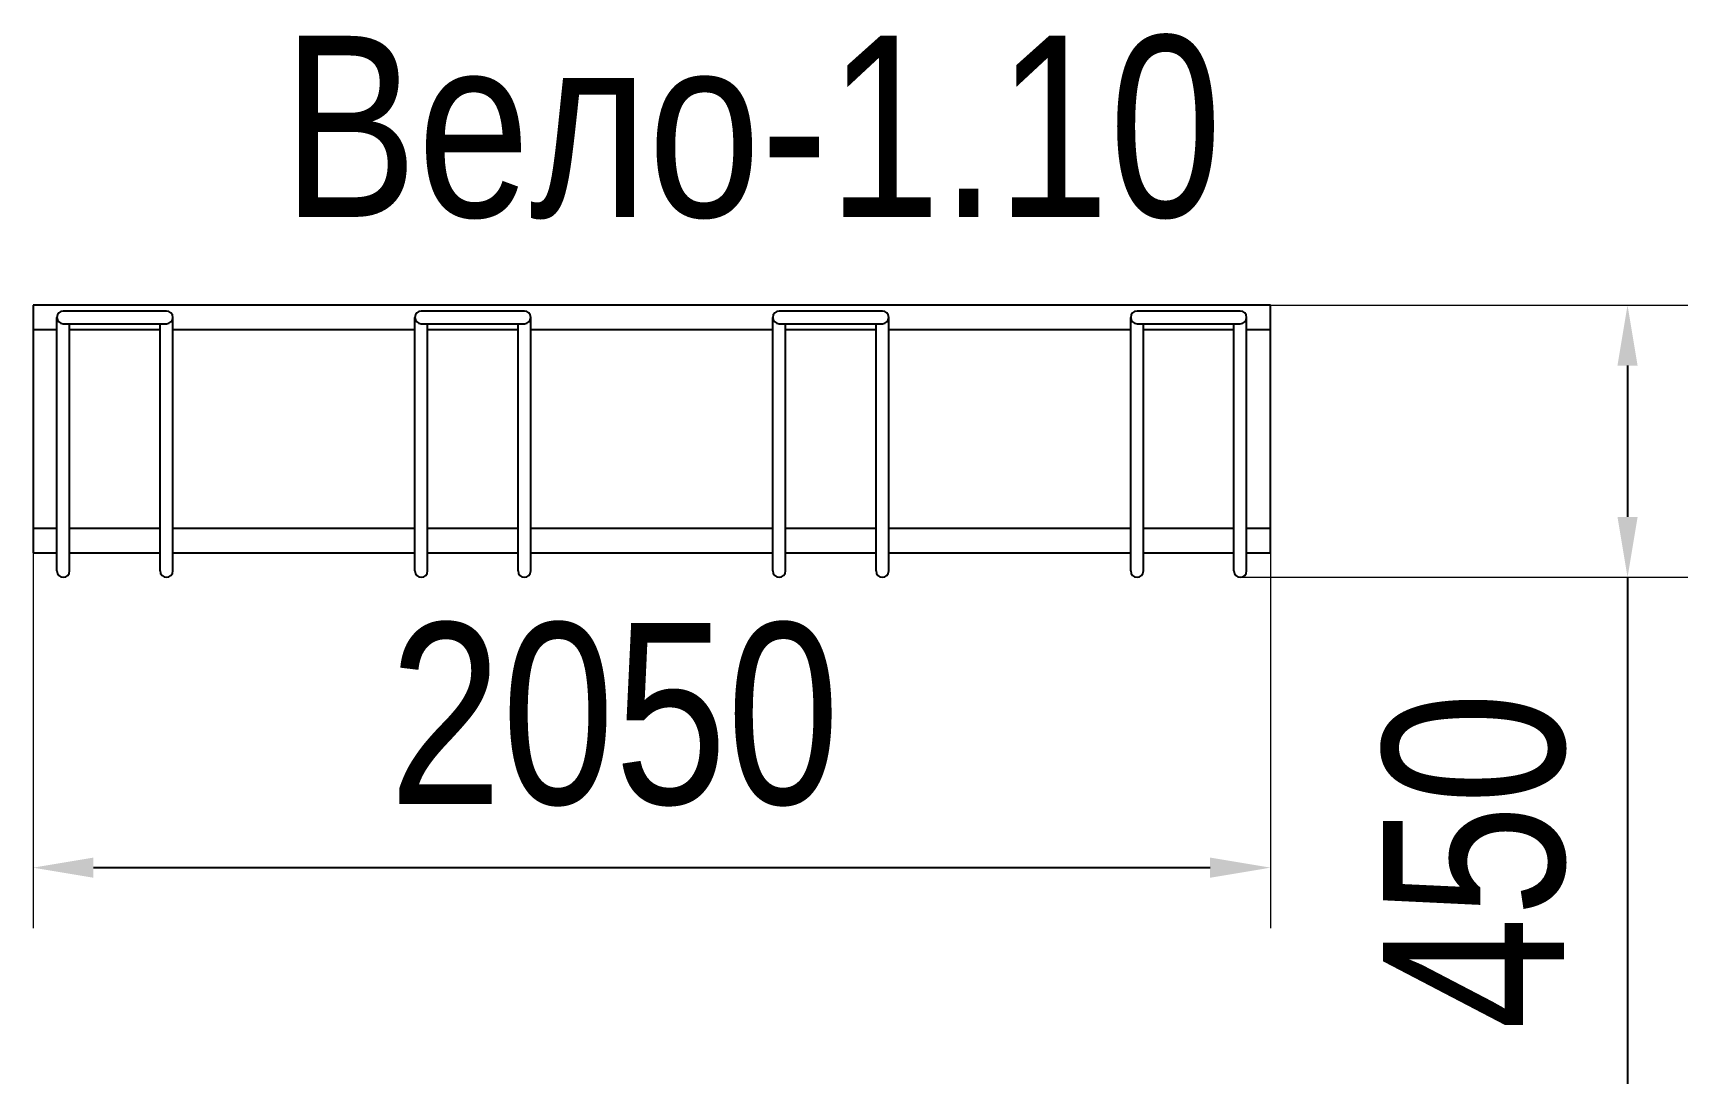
# Model space of a CAD drawing. Header units: millimetres. Extents: x -1010 to 1732, y -1058 to 683.
import ezdxf

# ---------------------------------------------------------------- set-up
doc = ezdxf.new("R2010")
doc.units = ezdxf.units.MM
for name, color, linetype in [('DIKOM_АРТИКУЛ', 7, 'Continuous'), ('DIKOM_ОБЪЕКТ', 7, 'Continuous'), ('DIKOM_РАЗМЕР_ОБЪЕКТА', 7, 'Continuous')]:
    doc.layers.add(name, color=color, linetype=linetype)
doc.styles.add('style1', font='arialbd.ttf', dxfattribs={"width": 0.8})
doc.dimstyles.new('1-50', dxfattribs={"dimtxt": 300, "dimasz": 200, "dimexe": 100, "dimexo": 0, "dimgap": 100, "dimtad": 1, "dimtxsty": 'style1', "dimcen": 200, "dimclrd": 7, "dimclre": 7, "dimclrt": 7, "dimadec": 1, "dimazin": 2, "dimtfac": 1, "dimtmove": 0, "dimatfit": 2, "dimfxl": 0, "dimlwd": 25, "dimlwe": 18, "dimarcsym": 0})

# ---------------------------------------------------------------- blocks, each defined once
blk = doc.blocks.new('*D26')
at = {"layer": 'Defpoints', "color": 0, "transparency": 16777216}
for p in [(-1009.5, -178), (1040.5, -178), (1040.5, -699.5)]:
    blk.add_point(p, dxfattribs=at)
at = {"layer": 'DIKOM_РАЗМЕР_ОБЪЕКТА', "color": 7, "lineweight": 18, "transparency": 16777216}
for p, q in [((-1009.5, -178), (-1009.5, -799.5)), ((1040.5, -178), (1040.5, -799.5))]:
    blk.add_line(p, q, dxfattribs=at)
at = {"layer": 'DIKOM_РАЗМЕР_ОБЪЕКТА', "color": 7, "lineweight": 25, "transparency": 16777216}
blk.add_line((-909.5, -699.5), (940.5, -699.5), dxfattribs=at)
at = {"layer": 'DIKOM_РАЗМЕР_ОБЪЕКТА', "color": 7, "transparency": 16777216}
for points in [[(-909.5, -682.8), (-909.5, -716.2), (-1009.5, -699.5)], [(940.5, -682.8), (940.5, -716.2), (1040.5, -699.5)]]:
    blk.add_solid(points, dxfattribs=at)
at = {"layer": 'DIKOM_РАЗМЕР_ОБЪЕКТА', "color": 7, "transparency": 16777216, "insert": (-46.5, -446.3), "char_height": 300, "attachment_point": 5, "style": 'style1'}
blk.add_mtext('{\\fArial|b0|i0|c204|p34;2050}', dxfattribs=at)
blk = doc.blocks.new('*D27')
at = {"layer": 'Defpoints', "color": 0, "transparency": 16777216}
for p in [(1040.5, 232), (990.5, -218.5), (1632, -218.5)]:
    blk.add_point(p, dxfattribs=at)
at = {"layer": 'DIKOM_РАЗМЕР_ОБЪЕКТА', "color": 7, "lineweight": 18, "transparency": 16777216}
for p, q in [((1040.5, 232), (1732, 232)), ((990.5, -218.5), (1732, -218.5))]:
    blk.add_line(p, q, dxfattribs=at)
at = {"layer": 'DIKOM_РАЗМЕР_ОБЪЕКТА', "color": 7, "lineweight": 25, "transparency": 16777216}
for p, q in [((1632, 132), (1632, -118.5)), ((1632, -218.5), (1632, -1057.6))]:
    blk.add_line(p, q, dxfattribs=at)
at = {"layer": 'DIKOM_РАЗМЕР_ОБЪЕКТА', "color": 7, "transparency": 16777216}
for points in [[(1615.3, 132), (1648.7, 132), (1632, 232)], [(1615.3, -118.5), (1648.7, -118.5), (1632, -218.5)]]:
    blk.add_solid(points, dxfattribs=at)
at = {"layer": 'DIKOM_РАЗМЕР_ОБЪЕКТА', "color": 7, "transparency": 16777216, "insert": (1378.8, -688.1), "char_height": 300, "attachment_point": 5, "rotation": 90, "style": 'style1'}
blk.add_mtext('{\\fArial|b0|i0|c204|p34;450}', dxfattribs=at)

msp = doc.modelspace()

# ---------------------------------------------------------------- linework, layer by layer
at = {"layer": 'DIKOM_ОБЪЕКТ', "color": 7, "linetype": 'Continuous'}
for p, q in [((-1009.5, 231.966), (-1009.5, 191.966)), ((1040.5, 231.966), (-1009.5, 231.966)), ((-1009.5, 231.966), (-1009.5, -178.034)), ((-788.5, 222.466), (-959.5, 222.466)), ((-195.5, 222.467), (-366.5, 222.467)), ((397.5, 222.466), (226.5, 222.466)), ((990.5, 222.466), (819.5, 222.466)), ((1040.5, 191.966), (1040.5, 231.966)), ((1040.5, -178.034), (1040.5, 231.966)), ((-1009.5, 191.966), (-969.5, 191.966)), ((-970, -208.034), (-970, 211.966)), ((-959.5, 201.466), (-788.5, 201.466)), ((-949, -208.034), (-949, 201.466)), ((-949, 191.966), (-799, 191.966)), ((-799, -208.034), (-799, 201.466)), ((-778, -208.034), (-778, 211.966)), ((-778, 191.966), (-377, 191.966)), ((-377, -208.033), (-377, 211.967)), ((-366.5, 201.467), (-195.5, 201.467)), ((-356, -208.033), (-356, 201.467)), ((-356, 191.966), (-206, 191.966)), ((-206, -208.033), (-206, 201.467)), ((-185, -208.033), (-185, 211.967)), ((-185, 191.966), (216, 191.966)), ((216, -208.034), (216, 211.966)), ((226.5, 201.466), (397.5, 201.466)), ((237, -208.034), (237, 201.466)), ((237, 191.966), (387, 191.966)), ((387, -208.034), (387, 201.466)), ((408, -208.034), (408, 211.966)), ((408, 191.966), (809, 191.966)), ((809, -208.034), (809, 211.966)), ((819.5, 201.466), (990.5, 201.466)), ((830, -208.034), (830, 201.466)), ((830, 191.966), (980, 191.966)), ((980, -208.034), (980, 201.466)), ((1000.5, 191.966), (1040.5, 191.966)), ((1001, -208.034), (1001, 211.966)), ((-1009.5, -138.034), (-1009.5, -178.034)), ((-969.5, -138.034), (-1009.5, -138.034)), ((-799, -138.034), (-949, -138.034)), ((-377, -138.034), (-778, -138.034)), ((-206, -138.034), (-356, -138.034)), ((216, -138.034), (-185, -138.034)), ((387, -138.034), (237, -138.034)), ((809, -138.034), (408, -138.034)), ((980, -138.034), (830, -138.034)), ((1040.5, -138.034), (1000.5, -138.034)), ((1040.5, -178.034), (1040.5, -138.034)), ((-1009.5, -178.034), (-970, -178.034)), ((-949, -178.034), (-799, -178.034)), ((-778, -178.034), (-377, -178.034)), ((-356, -178.034), (-206, -178.034)), ((-185, -178.034), (216, -178.034)), ((237, -178.034), (387, -178.034)), ((408, -178.034), (809, -178.034)), ((830, -178.034), (980, -178.034)), ((1001, -178.034), (1040.5, -178.034))]:
    msp.add_line(p, q, dxfattribs=at)
for centre, start, end in [((-959.5, 211.966), 90, 270), ((-788.5, 211.966), 270, 90), ((-366.5, 211.967), 90, 270), ((-195.5, 211.967), 270, 90), ((226.5, 211.966), 90, 270), ((397.5, 211.966), 270, 90), ((819.5, 211.966), 90, 270), ((990.5, 211.966), 270, 90), ((-959.5, -208.034), 180, 0), ((-788.5, -208.034), 180, 0), ((-366.5, -208.033), 180, 0), ((-195.5, -208.033), 180, 0), ((226.5, -208.034), 180, 0), ((397.5, -208.034), 180, 0), ((819.5, -208.034), 180, 0), ((990.5, -208.034), 180, 0)]:
    msp.add_arc(centre, 10.5, start, end, dxfattribs=at)

# ---------------------------------------------------------------- texts
at = {"layer": 'DIKOM_АРТИКУЛ', "insert": (-596.398, 678.265), "char_height": 300, "width": 1373.12348, "attachment_point": 1, "style": 'style1'}
msp.add_mtext('{\\fArial|b0|i0|c204|p34;Вело-1.10}', dxfattribs=at)

# ---------------------------------------------------------------- dimensions: what is measured, and where the dimension line sits
at = {"layer": 'DIKOM_РАЗМЕР_ОБЪЕКТА'}
dim = msp.add_linear_dim(base=(1632, -218.534), p1=(1040.5, 231.966), p2=(990.5, -218.534), angle=90, text='{\\fArial|b0|i0|c204|p34;450}', dimstyle='1-50', override={"dimasz": 100}, dxfattribs=at)
dim.commit()
dim.dimension.update_dxf_attribs({"geometry": '*D27', "text_midpoint": (1632, -688.083), "dimtype": 160})
dim = msp.add_linear_dim(base=(1040.5, -699.5), p1=(-1009.5, -178.034), p2=(1040.5, -178.034), text='{\\fArial|b0|i0|c204|p34;<>}', dimstyle='1-50', override={"dimasz": 100}, dxfattribs=at)
dim.commit()
dim.dimension.update_dxf_attribs({"geometry": '*D26', "text_midpoint": (-46.527, -699.5), "dimtype": 160})

doc.saveas('drawing.dxf')
